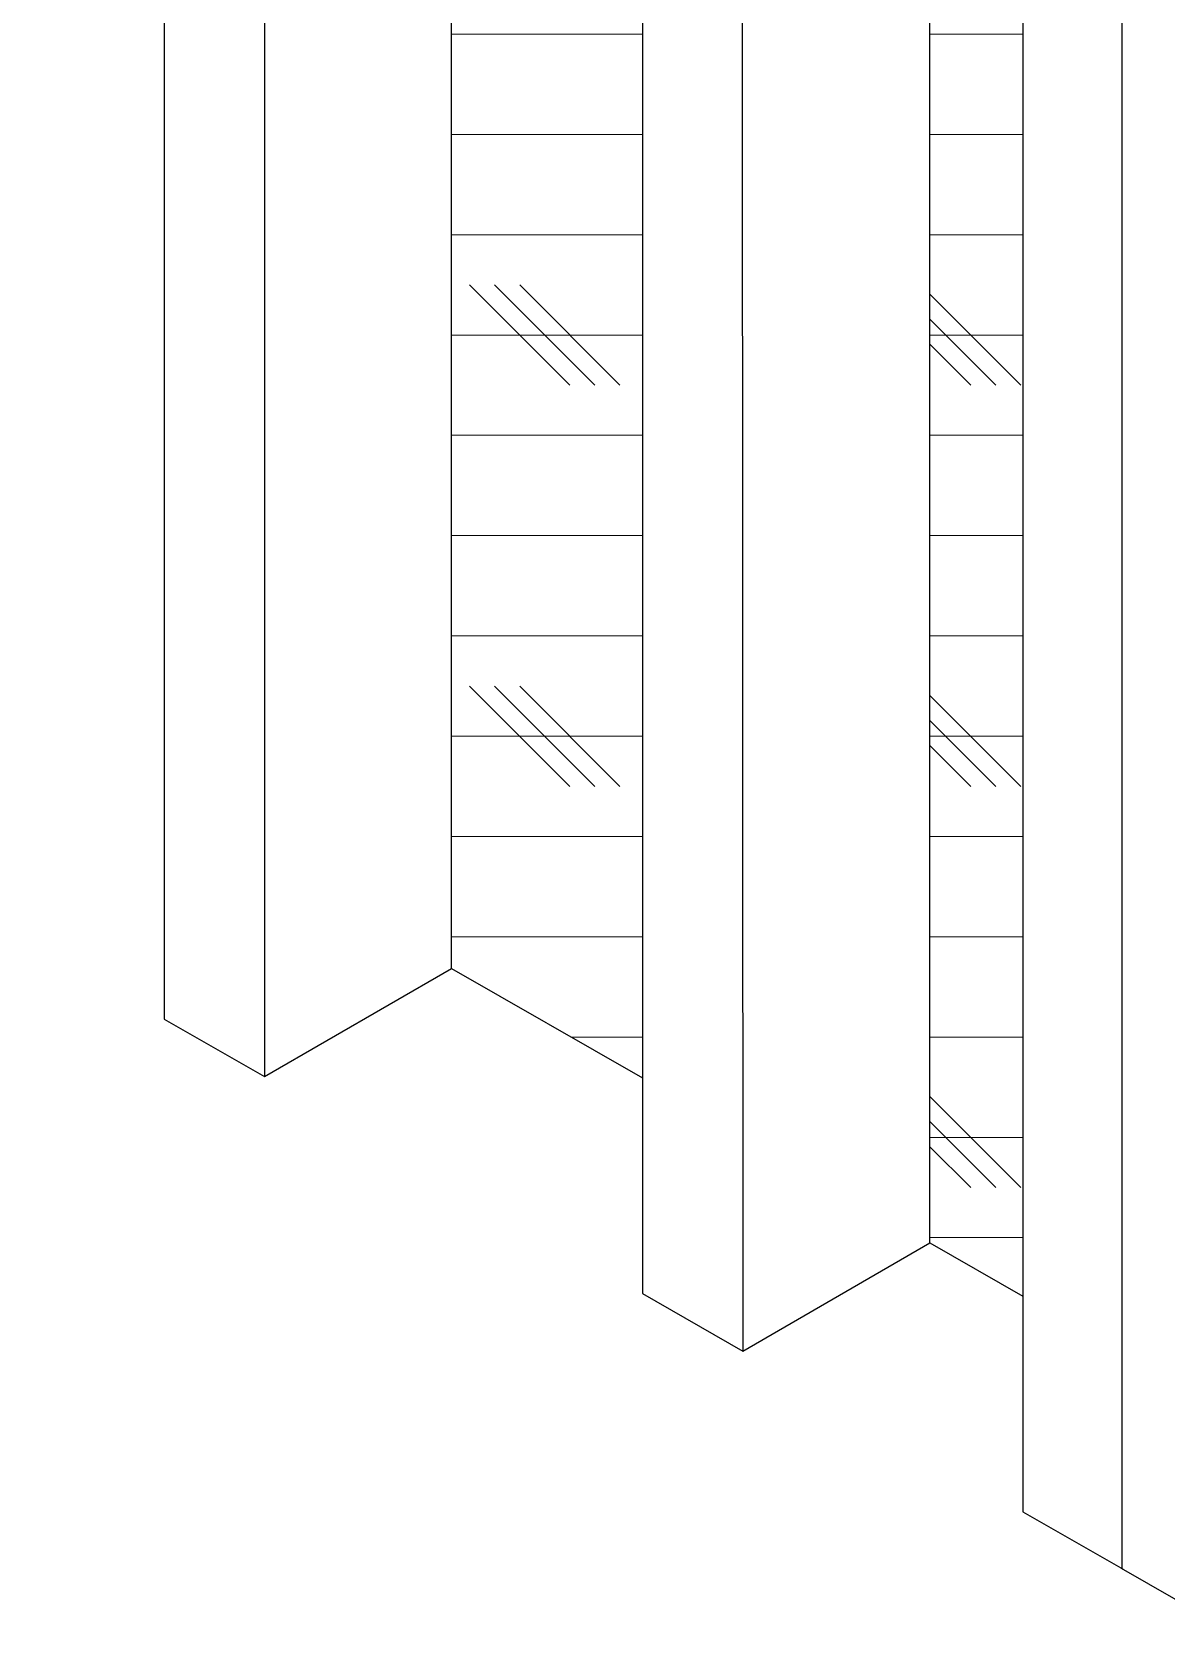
# Model space of a CAD drawing. Header units: inches. Extents: x -26 to 76, y -16 to 22.
# Drawn here: x 37.22 to 38.634, y 5.255 to 7.245 of the extents above; entities that cross this region are included whole.
import ezdxf

# ---------------------------------------------------------------- set-up
doc = ezdxf.new("R2010")
doc.units = ezdxf.units.IN
doc.header["$MEASUREMENT"] = 0
for name, color, linetype, lineweight in [('.ATI-HATCH', 7, 'Continuous', 0), ('G-ANNO-TTLB', 7, 'Continuous', 0), ('TYVEK', 7, 'Continuous', 0)]:
    doc.layers.add(name, color=color, linetype=linetype, lineweight=lineweight)

# ---------------------------------------------------------------- blocks, each defined once
blk = doc.blocks.new('Block_16')
at = {"layer": 'TYVEK', "color": 33, "lineweight": 25, "true_color": 0xcc9966}
blk.add_lwpolyline([(38.4567, 5.5067)], dxfattribs=at)
blk = doc.blocks.new('Block_30')
at = {"layer": 'TYVEK', "color": 33, "lineweight": 25, "true_color": 0xcc9966}
blk.add_lwpolyline([(38.4557, 5.4002)], dxfattribs=at)
blk = doc.blocks.new('Block_353')
at = {"layer": '.ATI-HATCH'}
for points, knots in [([(38.3396, 8.2177), (38.3396, 8.2177), (38.4557, 8.2418), (38.4557, 8.2418), (38.4557, 8.2418), (38.4557, 5.6691), (38.4557, 5.6691), (38.4557, 5.6691), (38.3399, 5.7356), (38.3399, 5.7356), (38.3399, 5.7356), (38.3399, 7.7245), (38.3399, 7.7245), (38.3399, 7.7245), (38.3396, 8.2177), (38.3396, 8.2177)], [0, 0, 0, 0, 1, 1, 1, 2, 2, 2, 3, 3, 3, 4, 4, 4, 5, 5, 5, 5]), ([(37.7433, 7.9033), (37.7433, 7.9033), (37.7905, 7.873), (37.7905, 7.873), (37.7905, 7.873), (37.8158, 7.9022), (37.8158, 7.9022), (37.8158, 7.9022), (37.7433, 7.9666), (37.7433, 7.9666), (37.7433, 7.9666), (37.7433, 8.0667), (37.7433, 8.0667), (37.7433, 8.0667), (37.7433, 8.0945), (37.7433, 8.0945), (37.7433, 8.0945), (37.9815, 8.1437), (37.9815, 8.1437), (37.9815, 8.1437), (37.9815, 5.9411), (37.9815, 5.9411), (37.9815, 5.9411), (37.7433, 6.0777), (37.7433, 6.0777), (37.7433, 6.0777), (37.7433, 7.9033), (37.7433, 7.9033)], [0, 0, 0, 0, 1, 1, 1, 2, 2, 2, 3, 3, 3, 4, 4, 4, 5, 5, 5, 6, 6, 6, 7, 7, 7, 8, 8, 8, 9, 9, 9, 9])]:
    blk.add_open_spline(points, degree=3, knots=knots, dxfattribs=at)
at = {"layer": '.ATI-HATCH', "color": 8, "lineweight": 0, "true_color": 0x808080}
for points in [[(37.7433, 7.2424), (37.7433, 7.2424), (37.9815, 7.2424), (37.9815, 7.2424)], [(38.3399, 7.2424), (38.3399, 7.2424), (38.4557, 7.2424), (38.4557, 7.2424)], [(37.7433, 7.1174), (37.7433, 7.1174), (37.9815, 7.1174), (37.9815, 7.1174)], [(38.3399, 7.1174), (38.3399, 7.1174), (38.4557, 7.1174), (38.4557, 7.1174)], [(37.7433, 6.9923), (37.7433, 6.9923), (37.9815, 6.9923), (37.9815, 6.9923)], [(38.3399, 6.9923), (38.3399, 6.9923), (38.4557, 6.9923), (38.4557, 6.9923)], [(37.8907, 6.8048), (37.8907, 6.8048), (37.7656, 6.9298), (37.7656, 6.9298)], [(37.9219, 6.8048), (37.9219, 6.8048), (37.7969, 6.9298), (37.7969, 6.9298)], [(37.9532, 6.8048), (37.9532, 6.8048), (37.8282, 6.9298), (37.8282, 6.9298)], [(38.4533, 6.8048), (38.4533, 6.8048), (38.3399, 6.9182), (38.3399, 6.9182)], [(38.4221, 6.8048), (38.4221, 6.8048), (38.3399, 6.8869), (38.3399, 6.8869)], [(37.7433, 6.8673), (37.7433, 6.8673), (37.9815, 6.8673), (37.9815, 6.8673)], [(38.3399, 6.8673), (38.3399, 6.8673), (38.4557, 6.8673), (38.4557, 6.8673)], [(38.3908, 6.8048), (38.3908, 6.8048), (38.3399, 6.8557), (38.3399, 6.8557)], [(37.7433, 6.7423), (37.7433, 6.7423), (37.9815, 6.7423), (37.9815, 6.7423)], [(38.3399, 6.7423), (38.3399, 6.7423), (38.4557, 6.7423), (38.4557, 6.7423)], [(37.7433, 6.6172), (37.7433, 6.6172), (37.9815, 6.6172), (37.9815, 6.6172)], [(38.3399, 6.6172), (38.3399, 6.6172), (38.4557, 6.6172), (38.4557, 6.6172)], [(37.7433, 6.4922), (37.7433, 6.4922), (37.9815, 6.4922), (37.9815, 6.4922)], [(38.3399, 6.4922), (38.3399, 6.4922), (38.4557, 6.4922), (38.4557, 6.4922)], [(37.8907, 6.3046), (37.8907, 6.3046), (37.7656, 6.4297), (37.7656, 6.4297)], [(37.9219, 6.3046), (37.9219, 6.3046), (37.7969, 6.4297), (37.7969, 6.4297)], [(37.9532, 6.3046), (37.9532, 6.3046), (37.8282, 6.4297), (37.8282, 6.4297)], [(38.4533, 6.3046), (38.4533, 6.3046), (38.3399, 6.418), (38.3399, 6.418)], [(38.4221, 6.3046), (38.4221, 6.3046), (38.3399, 6.3868), (38.3399, 6.3868)], [(37.7433, 6.3671), (37.7433, 6.3671), (37.9815, 6.3671), (37.9815, 6.3671)], [(38.3399, 6.3671), (38.3399, 6.3671), (38.4557, 6.3671), (38.4557, 6.3671)], [(38.3908, 6.3046), (38.3908, 6.3046), (38.3399, 6.3555), (38.3399, 6.3555)], [(37.7433, 6.2421), (37.7433, 6.2421), (37.9815, 6.2421), (37.9815, 6.2421)], [(38.3399, 6.2421), (38.3399, 6.2421), (38.4557, 6.2421), (38.4557, 6.2421)], [(37.7433, 6.1171), (37.7433, 6.1171), (37.9815, 6.1171), (37.9815, 6.1171)], [(38.3399, 6.1171), (38.3399, 6.1171), (38.4557, 6.1171), (38.4557, 6.1171)], [(37.8927, 5.992), (37.8927, 5.992), (37.9815, 5.992), (37.9815, 5.992)], [(38.3399, 5.992), (38.3399, 5.992), (38.4557, 5.992), (38.4557, 5.992)], [(38.4533, 5.8045), (38.4533, 5.8045), (38.3399, 5.9179), (38.3399, 5.9179)], [(38.4221, 5.8045), (38.4221, 5.8045), (38.3399, 5.8866), (38.3399, 5.8866)], [(38.3399, 5.867), (38.3399, 5.867), (38.4557, 5.867), (38.4557, 5.867)], [(38.3908, 5.8045), (38.3908, 5.8045), (38.3399, 5.8554), (38.3399, 5.8554)], [(38.3399, 5.742), (38.3399, 5.742), (38.4557, 5.742), (38.4557, 5.742)]]:
    blk.add_open_spline(points, degree=3, dxfattribs=at)

msp = doc.modelspace()

# ---------------------------------------------------------------- hatches: boundary and pattern name
at = {"layer": 'G-ANNO-TTLB', "true_color": 0xff00ff, "transparency": 33554687}
h = msp.add_hatch(color=6, dxfattribs=at)
edge = h.paths.add_edge_path()
edge.add_spline(control_points=[(71.2273, -15.1345), (71.2273, -15.1345), (30.5273, -15.1345), (30.5273, -15.1345), (30.5273, -15.1345), (30.5273, 19.0008), (30.5273, 19.0008), (30.5273, 19.0008), (71.2273, 19.0008), (71.2273, 19.0008), (71.2273, 19.0008), (71.2273, -15.1345), (71.2273, -15.1345)], knot_values=[0, 0, 0, 0, 1, 1, 1, 2, 2, 2, 3, 3, 3, 4, 4, 4, 4], degree=3, periodic=0)
edge = h.paths.add_edge_path()
edge.add_spline(control_points=[(30.6523, 18.8757), (30.6523, 18.8757), (30.6523, -15.0095), (30.6523, -15.0095), (30.6523, -15.0095), (71.1023, -15.0095), (71.1023, -15.0095), (71.1023, -15.0095), (71.1023, 18.8757), (71.1023, 18.8757), (71.1023, 18.8757), (30.6523, 18.8757), (30.6523, 18.8757)], knot_values=[0, 0, 0, 0, 1, 1, 1, 2, 2, 2, 3, 3, 3, 4, 4, 4, 4], degree=3, periodic=0)
edge.add_line((30.6523, 18.8757), (30.6523, 18.8757))

# ---------------------------------------------------------------- linework, layer by layer
at = {"layer": 'G-ANNO-TTLB'}
for points in [[(71.2273, -15.1345), (71.2273, -15.1345), (30.5273, -15.1345), (30.5273, -15.1345), (30.5273, -15.1345), (30.5273, 19.0008), (30.5273, 19.0008), (30.5273, 19.0008), (71.2273, 19.0008), (71.2273, 19.0008), (71.2273, 19.0008), (71.2273, -15.1345), (71.2273, -15.1345)], [(30.6523, 18.8757), (30.6523, 18.8757), (30.6523, -15.0095), (30.6523, -15.0095), (30.6523, -15.0095), (71.1023, -15.0095), (71.1023, -15.0095), (71.1023, -15.0095), (71.1023, 18.8757), (71.1023, 18.8757), (71.1023, 18.8757), (30.6523, 18.8757), (30.6523, 18.8757)]]:
    msp.add_open_spline(points, degree=3, knots=[0, 0, 0, 0, 1, 1, 1, 2, 2, 2, 3, 3, 3, 4, 4, 4, 4], dxfattribs=at)
at = {"layer": 'TYVEK', "color": 33, "lineweight": 25, "true_color": 0xcc9966}
for p, q in [((38.4557, 8.2418), (38.4557, 5.4002)), ((38.1054, 8.1693), (38.1066, 5.6005)), ((37.3849, 8.1515), (37.3849, 6.0144)), ((37.3849, 8.1515), (37.3849, 6.0144)), ((37.9815, 8.1437), (37.9815, 5.6722)), ((37.5099, 7.9597), (37.5099, 5.9427)), ((37.7433, 6.0777), (37.7433, 7.9033)), ((38.3399, 5.7356), (38.3399, 7.7245)), ((38.5792, 7.3236), (38.5792, 5.33)), ((37.5099, 5.9427), (37.7433, 6.0777)), ((37.3849, 6.0144), (37.5099, 5.9427)), ((38.1066, 5.6005), (38.3399, 5.7356)), ((37.9815, 5.6722), (38.1066, 5.6005)), ((38.4557, 5.4002), (38.5808, 5.3286)), ((38.5782, 5.33), (38.7032, 5.2584))]:
    msp.add_line(p, q, dxfattribs=at)
at = {"layer": 'TYVEK', "color": 2, "lineweight": 25, "true_color": 0xffff00}
for p, q in [((37.7433, 6.0777), (37.9815, 5.9411)), ((38.3399, 5.7356), (38.4557, 5.6691))]:
    msp.add_line(p, q, dxfattribs=at)

# ---------------------------------------------------------------- block references
at = {"layer": '.ATI-HATCH'}
msp.add_blockref('Block_353', (0, 0), dxfattribs=at)
at = {"layer": 'TYVEK'}
for name in ['Block_16', 'Block_30']:
    msp.add_blockref(name, (0, 0), dxfattribs=at)

doc.saveas('drawing.dxf')
